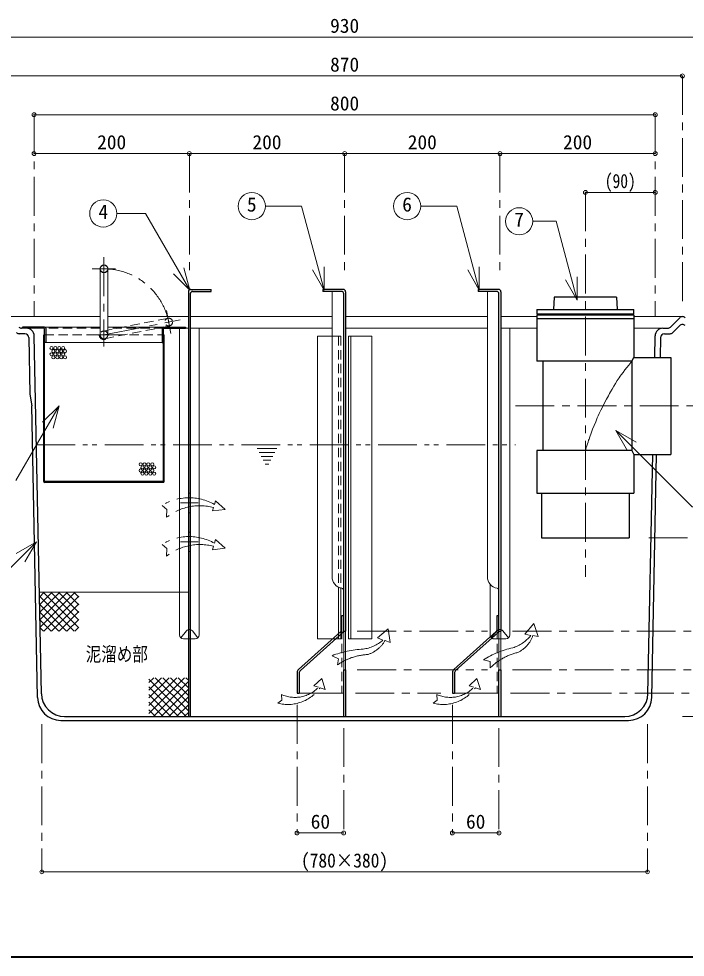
# Model space of a CAD drawing. Units: millimetres at full size, sheet at 1:10. Extents: x -1934 to 2116, y -1312 to 1498.
# Drawn here: x -1494 to -635, y -1312 to -103 of the extents above; entities that cross this region are included whole.
import ezdxf
from ezdxf.enums import TextEntityAlignment as Align

# ---------------------------------------------------------------- set-up
doc = ezdxf.new("R2010")
doc.units = ezdxf.units.MM
doc.header["$LTSCALE"] = 10
doc.header["$PDMODE"] = 32
doc.header["$PDSIZE"] = 5
for name, pattern in [('CHAIN1', [8, 5, -1, 1, -1]), ('DASHED1', [1.8, 1.2, -0.6]), ('DOUBLE_CHAIN1', [8.8, 5, -1, 0.6, -0.6, 0.6, -1])]:
    doc.linetypes.add(name, pattern=pattern)
doc.layers.add('0-0_ﾚｲﾔ1', color=4, linetype='Continuous', lineweight=9)
doc.styles.add('ＭＳ ゴシック', font='')
doc.styles.get('ＭＳ ゴシック').set_extended_font_data('MS Gothic')

msp = doc.modelspace()

# ---------------------------------------------------------------- linework, layer by layer
at = {"layer": '0-0_ﾚｲﾔ1'}
for p, q in [((-1538.93, -126.96), (-608.93, -126.96)), ((-638.93, -176.96), (-1508.93, -176.96)), ((-1473.93, -226.96), (-673.93, -226.96)), ((-1273.93, -276.96), (-1473.93, -276.96)), ((-1073.93, -276.96), (-1273.93, -276.96)), ((-873.93, -276.96), (-1073.93, -276.96)), ((-673.93, -276.96), (-873.93, -276.96)), ((-763.93, -326.96), (-673.93, -326.96)), ((-1508.93, -486.96), (-1388.93, -486.96)), ((-1378.93, -486.96), (-1275.18, -486.96)), ((-1272.68, -486.96), (-1090.18, -486.96)), ((-1072.68, -486.96), (-890.18, -486.96)), ((-872.68, -486.96), (-826.43, -486.96)), ((-701.43, -486.96), (-638.93, -486.96)), ((-1388.93, -500.46), (-1460.43, -500.46)), ((-1307.43, -500.46), (-1378.93, -500.46)), ((-1286.51, -501.96), (-1286.51, -896.96)), ((-1278.93, -501.96), (-1275.18, -501.96)), ((-1272.68, -501.96), (-1090.18, -501.96)), ((-1261.34, -501.96), (-1261.34, -896.96)), ((-1072.68, -501.96), (-890.18, -501.96)), ((-872.68, -501.96), (-826.43, -501.96)), ((-861.34, -501.96), (-861.34, -896.96)), ((-701.43, -501.96), (-664.12, -501.96)), ((-1090.18, -511.96), (-1108.93, -511.96)), ((-1308.93, -520.46), (-1458.93, -520.46)), ((-712.95, -555.55), (-715.39, -558.7)), ((-710.46, -552.43), (-712.95, -555.55)), ((-707.94, -549.33), (-710.46, -552.43)), ((-705.4, -546.24), (-707.94, -549.33)), ((-703.93, -544.46), (-705.4, -546.24)), ((-720.53, -565.81), (-722.9, -569.35)), ((-719.12, -563.78), (-720.53, -565.81)), ((-717.77, -561.9), (-719.12, -563.78)), ((-715.39, -558.7), (-717.77, -561.9)), ((-727.42, -576.6), (-729.59, -580.28)), ((-725.2, -572.95), (-727.42, -576.6)), ((-722.9, -569.35), (-725.2, -572.95)), ((-734.36, -588.79), (-736.82, -593.36)), ((-732.91, -586.15), (-734.36, -588.79)), ((-731.7, -583.99), (-732.91, -586.15)), ((-729.59, -580.28), (-731.7, -583.99)), ((-741.56, -602.58), (-743.84, -607.24)), ((-739.22, -597.96), (-741.56, -602.58)), ((-736.82, -593.36), (-739.22, -597.96)), ((-747.31, -614.66), (-748.56, -617.43)), ((-746.06, -611.92), (-747.31, -614.66)), ((-743.84, -607.24), (-746.06, -611.92)), ((-752.69, -627.09), (-754.64, -631.96)), ((-750.67, -622.24), (-752.69, -627.09)), ((-748.56, -617.43), (-750.67, -622.24)), ((-756.5, -636.87), (-758.28, -641.81)), ((-754.64, -631.96), (-756.5, -636.87)), ((-761.27, -650.86), (-762.02, -653.26)), ((-760.51, -648.46), (-761.27, -650.86)), ((-759.73, -646.07), (-760.51, -648.46)), ((-759.27, -644.69), (-759.73, -646.07)), ((-758.28, -641.81), (-759.27, -644.69)), ((-763.5, -658.06), (-763.93, -659.46)), ((-762.76, -655.66), (-763.5, -658.06)), ((-762.02, -653.26), (-762.76, -655.66)), ((-886.51, -831.78), (-886.51, -896.96)), ((-1275.18, -841.96), (-1467.13, -841.96)), ((-1467, -848.25), (-1460.71, -841.96)), ((-1466.81, -857.96), (-1450.81, -841.96)), ((-1466.61, -867.66), (-1440.91, -841.96)), ((-1466.42, -877.37), (-1431.01, -841.96)), ((-1466.22, -887.07), (-1421.11, -841.96)), ((-1462.34, -841.96), (-1416.36, -887.94)), ((-1452.44, -841.96), (-1416.36, -878.04)), ((-1442.54, -841.96), (-1416.36, -868.14)), ((-1432.64, -841.96), (-1416.36, -858.24)), ((-1422.74, -841.96), (-1416.36, -848.34)), ((-1467.02, -847.17), (-1422.24, -891.96)), ((-1466.82, -857.27), (-1432.14, -891.96)), ((-1461.21, -891.96), (-1416.36, -847.11)), ((-1451.31, -891.96), (-1416.36, -857.01)), ((-1466.62, -867.38), (-1442.04, -891.96)), ((-1441.41, -891.96), (-1416.36, -866.91)), ((-1466.41, -877.48), (-1451.93, -891.96)), ((-1431.51, -891.96), (-1416.36, -876.81)), ((-1466.21, -887.58), (-1461.83, -891.96)), ((-1421.61, -891.96), (-1416.36, -886.7)), ((-1285.05, -900.49), (-1277.77, -891.76)), ((-1262.8, -900.49), (-1270.08, -891.76)), ((-862.8, -900.49), (-870.08, -891.76)), ((-1281.51, -901.96), (-1275.18, -901.96)), ((-1266.34, -901.96), (-1272.68, -901.96)), ((-1065.93, -901.96), (-1038.93, -901.96)), ((-866.34, -901.96), (-872.68, -901.96)), ((-1325.93, -997.86), (-1280.02, -951.96)), ((-1325.93, -987.96), (-1289.92, -951.96)), ((-1325.93, -978.06), (-1299.82, -951.96)), ((-1325.93, -968.16), (-1309.72, -951.96)), ((-1325.93, -958.26), (-1319.62, -951.96)), ((-1325.93, -953.88), (-1277.84, -1001.96)), ((-1317.94, -951.96), (-1275.18, -994.73)), ((-1308.05, -951.96), (-1275.18, -984.83)), ((-1298.15, -951.96), (-1275.18, -974.93)), ((-1288.25, -951.96), (-1275.18, -965.03)), ((-1278.35, -951.96), (-1275.18, -955.13)), ((-1325.93, -963.78), (-1287.74, -1001.96)), ((-1320.12, -1001.96), (-1275.18, -957.01)), ((-1325.93, -973.68), (-1297.64, -1001.96)), ((-1310.22, -1001.96), (-1275.18, -966.91)), ((-1300.32, -1001.96), (-1275.18, -976.81)), ((-1325.93, -983.58), (-1307.54, -1001.96)), ((-1290.42, -1001.96), (-1275.18, -986.71)), ((-1325.93, -993.47), (-1317.44, -1001.96)), ((-1280.53, -1001.96), (-1275.18, -996.61)), ((-1075.18, -1151.96), (-1135.18, -1151.96)), ((-875.18, -1151.96), (-935.18, -1151.96)), ((-1463.93, -1201.96), (-683.93, -1201.96))]:
    msp.add_line(p, q, dxfattribs=at)
at = {"layer": '0-0_ﾚｲﾔ1', "linetype": 'CHAIN1'}
for p, q in [((-638.93, -176.96), (-638.93, -471.96)), ((-1473.93, -226.96), (-1473.93, -486.96)), ((-673.93, -226.96), (-673.93, -486.96)), ((-1273.93, -276.96), (-1273.93, -436.96)), ((-1073.93, -276.96), (-1073.93, -436.96)), ((-873.93, -276.96), (-873.93, -436.96)), ((-763.93, -326.96), (-763.93, -821.96)), ((-1383.93, -410.46), (-1383.93, -525.46)), ((-1368.93, -425.46), (-1398.93, -425.46)), ((-1297.63, -508.69), (-1303.45, -479.26)), ((-1383.93, -510.46), (-1285.82, -491.06)), ((-1368.93, -510.46), (-1398.93, -510.46)), ((-853.93, -601.96), (-208.93, -601.96)), ((-1262.68, -726.96), (-1285.18, -726.96)), ((-682.43, -771.96), (-258.93, -771.96)), ((-1262.68, -776.96), (-1285.18, -776.96)), ((-1057.68, -891.96), (-890.18, -891.96)), ((-857.68, -891.96), (-258.93, -891.96)), ((-1057.68, -941.96), (-890.18, -941.96)), ((-857.68, -941.96), (-308.93, -941.96)), ((-1060.18, -971.96), (-950.18, -971.96)), ((-860.18, -971.96), (-358.93, -971.96)), ((-1135.18, -986.96), (-1135.18, -1151.96)), ((-935.18, -986.96), (-935.18, -1151.96)), ((-638.93, -1001.96), (-158.93, -1001.96)), ((-1463.93, -1011.96), (-1463.93, -1201.96)), ((-683.93, -1011.96), (-683.93, -1201.96)), ((-1075.18, -1016.96), (-1075.18, -1151.96)), ((-875.18, -1016.96), (-875.18, -1151.96))]:
    msp.add_line(p, q, dxfattribs=at)
at = {"layer": '0-0_ﾚｲﾔ1', "color": 7, "lineweight": 18}
for p, q in [((-1176.03, -344.64), (-1129.48, -344.64)), ((-1100.52, -452.75), (-1129.48, -344.64)), ((-976.03, -344.64), (-929.48, -344.64)), ((-900.52, -452.75), (-929.48, -344.64)), ((-1330.29, -354.09), (-1367.3, -354.09)), ((-1273.19, -452.98), (-1330.29, -354.09)), ((-831.75, -364.18), (-801.6, -364.18)), ((-774.41, -465.67), (-801.6, -364.18)), ((-1100.52, -452.75), (-1100.52, -422.75)), ((-900.52, -452.75), (-900.52, -422.75)), ((-1388.93, -425.46), (-1388.93, -510.46)), ((-1378.93, -425.46), (-1378.93, -510.46)), ((-1273.19, -452.98), (-1294.4, -431.76)), ((-1273.19, -452.98), (-1280.96, -424)), ((-1100.52, -452.75), (-1115.52, -426.77)), ((-900.52, -452.75), (-915.52, -426.77)), ((-774.41, -465.67), (-789.41, -439.69)), ((-774.41, -465.67), (-774.41, -435.67)), ((-1090.18, -821.96), (-1090.18, -454.46)), ((-890.18, -821.96), (-890.18, -454.46)), ((-1068.93, -511.96), (-1065.93, -511.96)), ((-1065.93, -511.96), (-1065.93, -901.96)), ((-1441.74, -601.78), (-1497.36, -698.12)), ((-1441.74, -601.78), (-1462.96, -622.99)), ((-1441.74, -601.78), (-1449.51, -630.76)), ((-724.61, -633.66), (-709.61, -659.64)), ((-724.61, -633.66), (-698.63, -648.66)), ((-1470.91, -776.94), (-1538.79, -844.82)), ((-1470.91, -776.94), (-1496.89, -791.94)), ((-1470.91, -776.94), (-1485.91, -802.92)), ((-1081.93, -835.35), (-1081.93, -895.53)), ((-1078.93, -836.48), (-1078.93, -892.85)), ((-1075.18, -941.96), (-1075.18, -891.96)), ((-1072.68, -891.96), (-1072.68, -941.96)), ((-875.18, -941.96), (-875.18, -891.96)), ((-872.68, -891.96), (-872.68, -941.96)), ((-1132.68, -971.96), (-1075.18, -971.96)), ((-932.68, -971.96), (-875.18, -971.96))]:
    msp.add_line(p, q, dxfattribs=at)
at = {"layer": '0-0_ﾚｲﾔ1', "color": 5, "lineweight": 25}
for p, q in [((-1275.18, -454.96), (-1275.18, -1001.96)), ((-1272.68, -457.46), (-1272.68, -1001.96)), ((-1272.18, -451.96), (-1245.93, -451.96)), ((-1269.68, -454.46), (-1245.93, -454.46)), ((-1245.93, -454.46), (-1245.93, -451.96)), ((-1101.93, -451.96), (-1101.93, -454.46)), ((-1075.68, -451.96), (-1101.93, -451.96)), ((-1078.18, -454.46), (-1101.93, -454.46)), ((-1075.18, -891.96), (-1075.18, -457.46)), ((-1072.68, -454.96), (-1072.68, -891.96)), ((-901.93, -451.96), (-901.93, -454.46)), ((-875.68, -451.96), (-901.93, -451.96)), ((-878.18, -454.46), (-901.93, -454.46)), ((-875.18, -891.96), (-875.18, -457.46)), ((-872.68, -454.96), (-872.68, -891.96)), ((-723.93, -461.96), (-722.93, -477.96)), ((-826.43, -477.96), (-701.43, -477.96)), ((-826.43, -477.96), (-826.43, -483.46)), ((-701.43, -483.46), (-701.43, -477.96)), ((-826.43, -483.46), (-701.43, -483.46)), ((-826.43, -484.46), (-826.43, -544.46)), ((-826.43, -489.46), (-701.43, -489.46)), ((-654.24, -500.46), (-642.5, -488.46)), ((-1461.18, -501.96), (-1490.03, -501.96)), ((-1488.93, -500.46), (-1488.93, -501.96)), ((-1460.43, -500.46), (-1488.93, -500.46)), ((-1460.43, -698.96), (-1460.43, -502.71)), ((-1458.93, -501.96), (-1458.93, -520.46)), ((-1308.93, -501.96), (-1308.93, -520.46)), ((-1307.43, -500.46), (-1278.93, -500.46)), ((-1307.43, -698.96), (-1307.43, -502.71)), ((-1306.68, -501.96), (-1278.93, -501.96)), ((-1278.93, -500.46), (-1278.93, -501.96)), ((-664.12, -501.96), (-657.82, -501.96)), ((-651.3, -507.46), (-642.5, -498.47)), ((-1485.69, -508.96), (-1492.98, -508.96)), ((-1480.69, -513.86), (-1479.23, -586.96)), ((-1464.51, -972.56), (-1473.73, -511.76)), ((-1460.43, -510.46), (-1461.43, -510.46)), ((-1461.43, -699.46), (-1461.43, -510.46)), ((-1307.43, -510.46), (-1306.43, -510.46)), ((-1306.43, -699.46), (-1306.43, -510.46)), ((-674.68, -539.46), (-674.12, -511.76)), ((-667.16, -513.86), (-667.67, -539.46)), ((-662.16, -508.96), (-654.87, -508.96)), ((-1458.93, -520.46), (-1460.43, -520.46)), ((-1308.93, -520.46), (-1307.43, -520.46)), ((-703.93, -544.46), (-701.43, -539.46)), ((-701.43, -539.46), (-653.93, -539.46)), ((-653.93, -539.46), (-653.93, -664.46)), ((-703.93, -544.46), (-826.43, -544.46)), ((-818.93, -544.46), (-818.93, -659.46)), ((-703.93, -544.46), (-703.93, -659.46)), ((-1479.23, -586.96), (-1476.93, -601.96)), ((-1469.41, -977.56), (-1476.93, -601.96)), ((-703.93, -659.46), (-826.43, -659.46)), ((-826.43, -659.46), (-826.43, -714.46)), ((-701.43, -664.46), (-701.43, -714.46)), ((-683.34, -972.56), (-677.18, -664.46)), ((-678.44, -977.56), (-672.17, -664.46)), ((-1307.43, -700.46), (-1460.43, -700.46)), ((-1307.93, -699.46), (-1459.93, -699.46)), ((-826.43, -714.46), (-701.43, -714.46)), ((-820.43, -714.46), (-820.43, -771.96)), ((-707.43, -714.46), (-707.43, -771.96)), ((-820.43, -771.96), (-707.43, -771.96)), ((-1077.68, -871.96), (-1075.18, -871.96)), ((-1077.68, -890.39), (-1077.68, -871.96)), ((-877.68, -871.96), (-875.18, -871.96)), ((-877.68, -890.39), (-877.68, -871.96)), ((-1133.51, -941.58), (-1078.68, -892.63)), ((-1131.01, -942.7), (-1076.18, -893.75)), ((-1075.18, -891.96), (-1072.68, -891.96)), ((-933.51, -941.58), (-878.68, -892.63)), ((-931.01, -942.7), (-876.18, -893.75)), ((-875.18, -891.96), (-872.68, -891.96)), ((-1075.18, -941.96), (-1072.68, -941.96)), ((-1075.18, -1001.96), (-1075.18, -941.96)), ((-1072.68, -941.96), (-1072.68, -1001.96)), ((-875.18, -941.96), (-872.68, -941.96)), ((-875.18, -1001.96), (-875.18, -941.96)), ((-872.68, -941.96), (-872.68, -1001.96)), ((-1135.18, -945.31), (-1135.18, -971.96)), ((-1132.68, -946.43), (-1132.68, -971.96)), ((-935.18, -945.31), (-935.18, -971.96)), ((-932.68, -946.43), (-932.68, -971.96)), ((-1135.18, -971.96), (-1132.68, -971.96)), ((-935.18, -971.96), (-932.68, -971.96)), ((-1434.52, -1001.96), (-713.33, -1001.96)), ((-1439.42, -1006.96), (-708.43, -1006.96))]:
    msp.add_line(p, q, dxfattribs=at)
at = {"layer": '0-0_ﾚｲﾔ1', "linetype": 'DASHED1'}
for p, q in [((-1384.9, -505.55), (-1301.51, -489.07)), ((-1388.93, -501.96), (-1461.18, -501.96)), ((-1382.96, -515.36), (-1299.57, -498.88)), ((-1306.68, -501.96), (-1378.93, -501.96)), ((-1460.43, -510.46), (-1398.93, -510.46)), ((-1368.93, -510.46), (-1307.43, -510.46)), ((-1090.18, -511.96), (-1078.93, -511.96)), ((-1081.93, -511.96), (-1081.93, -835.35)), ((-1078.93, -511.96), (-1078.93, -836.48)), ((-1078.93, -892.85), (-1078.93, -901.96)), ((-1077.68, -890.39), (-1077.68, -971.96)), ((-885.05, -900.49), (-877.77, -891.76)), ((-877.68, -890.39), (-877.68, -971.96)), ((-1272.68, -901.96), (-1275.18, -901.96)), ((-1089.12, -901.96), (-1078.93, -901.96)), ((-1081.93, -895.53), (-1081.93, -901.96)), ((-881.51, -901.96), (-872.68, -901.96))]:
    msp.add_line(p, q, dxfattribs=at)
at = {"layer": '0-0_ﾚｲﾔ1', "linetype": 'DOUBLE_CHAIN1'}
for p, q in [((-1470.93, -651.96), (-853.93, -651.96)), ((-1186.43, -656.96), (-1161.43, -656.96)), ((-1183.93, -661.96), (-1163.93, -661.96)), ((-1181.43, -666.96), (-1166.43, -666.96)), ((-1178.93, -671.96), (-1168.93, -671.96)), ((-1176.43, -676.96), (-1171.43, -676.96)), ((-1240.07, -724.19), (-1241.56, -728.81)), ((-1227.63, -735.29), (-1240.07, -724.19)), ((-1242.82, -732.71), (-1244.29, -737.26)), ((-1227.63, -735.29), (-1244.29, -737.26)), ((-1309.12, -780.26), (-1302.83, -785.48)), ((-1302.83, -785.48), (-1303.33, -795.42)), ((-1242.82, -782.71), (-1244.29, -787.26)), ((-1227.63, -785.29), (-1244.29, -787.26)), ((-1240.07, -774.19), (-1241.56, -778.81)), ((-1227.63, -785.29), (-1240.07, -774.19)), ((-841.78, -896.11), (-830.31, -882)), ((-824.72, -899.05), (-830.31, -882)), ((-1031.73, -900.77), (-1017.99, -888.86)), ((-1015.45, -906.63), (-1017.99, -888.86)), ((-1024.65, -903.71), (-1031.73, -900.77)), ((-1021.96, -904.18), (-1015.45, -906.63)), ((-834.29, -897.78), (-841.78, -896.11)), ((-831.56, -897.78), (-824.72, -899.05)), ((-1090.06, -923.65), (-1081.84, -927.47)), ((-1083.22, -935.53), (-1081.84, -927.47)), ((-895.25, -928.78), (-886.48, -931.11)), ((-886.45, -939.29), (-886.48, -931.11)), ((-1113.69, -962.29), (-1103.54, -953.02)), ((-1098.98, -967.29), (-1103.54, -953.02)), ((-913.69, -962.29), (-903.54, -953.02)), ((-898.98, -967.29), (-903.54, -953.02)), ((-1107.42, -964.09), (-1113.69, -962.29)), ((-1105.55, -964.95), (-1098.98, -967.29)), ((-907.42, -964.09), (-913.69, -962.29)), ((-905.55, -964.95), (-898.98, -967.29)), ((-1155.16, -973.64), (-1154.71, -981.04)), ((-955.16, -973.64), (-954.71, -981.04)), ((-1160.1, -984.89), (-1154.71, -981.04)), ((-960.1, -984.89), (-954.71, -981.04))]:
    msp.add_line(p, q, dxfattribs=at)
at = {"layer": '0-0_ﾚｲﾔ1', "color": 7, "linetype": 'DASHED1', "lineweight": 18}
for p, q in [((-1272.68, -714.46), (-1275.18, -714.46)), ((-1272.68, -739.46), (-1275.18, -739.46)), ((-1272.68, -764.46), (-1275.18, -764.46)), ((-1272.68, -789.46), (-1275.18, -789.46))]:
    msp.add_line(p, q, dxfattribs=at)
at = {"layer": '0-0_ﾚｲﾔ1', "color": 1, "lineweight": 40}
msp.add_line((2116.07, -1311.96), (-1933.93, -1311.96), dxfattribs=at)
at = {"layer": '0-0_ﾚｲﾔ1', "color": 5, "lineweight": 25}
for points in [[(-723.93, -461.96), (-803.93, -461.96), (-804.93, -477.96)], [(-826.43, -484.46), (-701.43, -484.46), (-701.43, -539.46)], [(-703.93, -659.46), (-701.43, -664.46), (-653.93, -664.46)]]:
    msp.add_lwpolyline(points, dxfattribs=at)
at = {"layer": '0-0_ﾚｲﾔ1'}
for points in [[(-1108.93, -511.96), (-1108.93, -901.96), (-1089.12, -901.96)], [(-1065.93, -511.96), (-1038.93, -511.96), (-1038.93, -901.96)]]:
    msp.add_lwpolyline(points, dxfattribs=at)
at = {"layer": '0-0_ﾚｲﾔ1', "color": 7, "lineweight": 18}
for points in [[(-1068.93, -511.96), (-1068.93, -901.96), (-1065.93, -901.96)], [(-724.61, -633.66), (-626.4, -731.87), (-564.11, -731.87)]]:
    msp.add_lwpolyline(points, dxfattribs=at)
at = {"layer": '0-0_ﾚｲﾔ1', "linetype": 'DOUBLE_CHAIN1'}
msp.add_lwpolyline([(-1309.12, -730.26), (-1302.83, -735.48), (-1303.33, -745.42)], dxfattribs=at)
at = {"layer": '0-0_ﾚｲﾔ1', "color": 7, "lineweight": 18}
for centre in [(-1384.8, -354.09), (-1193.53, -344.64), (-993.53, -344.64), (-849.25, -364.18)]:
    msp.add_circle(centre, 17.5, dxfattribs=at)
at = {"layer": '0-0_ﾚｲﾔ1', "color": 5, "lineweight": 25}
msp.add_circle((-1383.93, -425.46), 5, dxfattribs=at)
at = {"layer": '0-0_ﾚｲﾔ1', "linetype": 'DASHED1'}
msp.add_circle((-1300.54, -493.97), 5, dxfattribs=at)
at = {"layer": '0-0_ﾚｲﾔ1'}
for centre in [(-1451.5, -527.41), (-1449, -531.41), (-1446.5, -527.41), (-1444, -531.41), (-1441.5, -527.41), (-1439, -531.41), (-1436.5, -527.41), (-1434, -531.41), (-1451.5, -535.41), (-1449, -539.41), (-1446.5, -535.41), (-1444, -539.41), (-1441.5, -535.41), (-1439, -539.41), (-1436.5, -535.41), (-1434, -539.41), (-1336.71, -677.13), (-1331.71, -677.13), (-1326.71, -677.13), (-1321.71, -677.13), (-1336.71, -685.13), (-1334.21, -681.13), (-1334.21, -689.13), (-1331.71, -685.13), (-1329.21, -681.13), (-1329.21, -689.13), (-1326.71, -685.13), (-1324.21, -681.13), (-1324.21, -689.13), (-1321.71, -685.13), (-1319.21, -681.13), (-1319.21, -689.13)]:
    msp.add_circle(centre, 2, dxfattribs=at)
at = {"layer": '0-0_ﾚｲﾔ1', "linetype": 'CHAIN1'}
msp.add_arc((-1383.93, -510.46), 85, 11.18445, 90, dxfattribs=at)
at = {"layer": '0-0_ﾚｲﾔ1', "color": 5, "lineweight": 25}
for centre, radius, start, end in [((-1272.18, -454.96), 3, 90, 180), ((-1269.68, -457.46), 3, 90, 180), ((-1078.18, -457.46), 3, 0, 90), ((-1075.68, -454.96), 3, 0, 90), ((-878.18, -457.46), 3, 0, 90), ((-875.68, -454.96), 3, 0, 90), ((-638.93, -491.96), 5, 44.3947, 135.6053), ((-1492.98, -503.96), 5, 224.3947, 270), ((-1490.03, -496.96), 5, 224.3947, 270), ((-1483.73, -511.96), 10, 1.14576, 90), ((-1461.18, -502.71), 0.75, 0, 90), ((-1460.43, -501.96), 1.5, 0, 90), ((-1307.43, -501.96), 1.5, 90, 180), ((-1306.68, -502.71), 0.75, 90, 180), ((-664.12, -511.96), 10, 90, 178.85424), ((-657.82, -496.96), 5, 270, 315.6053), ((-654.87, -503.96), 5, 270, 315.6053), ((-638.93, -501.96), 5, 44.3947, 135.6053), ((-1485.69, -513.96), 5, 1.14576, 90), ((-662.16, -513.96), 5, 90, 178.85424), ((-1460.43, -699.46), 1, 180, 270), ((-1459.93, -698.96), 0.5, 180, 270), ((-1307.93, -698.96), 0.5, 270, 0), ((-1307.43, -699.46), 1, 270, 0), ((-1080.68, -890.39), 3, 311.7603, 0), ((-1078.18, -891.51), 3, 311.7603, 0), ((-880.68, -890.39), 3, 311.7603, 0), ((-878.18, -891.51), 3, 311.7603, 0), ((-1130.18, -945.31), 5, 131.7603, 180), ((-1127.68, -946.43), 5, 131.7603, 180), ((-930.18, -945.31), 5, 131.7603, 180), ((-927.68, -946.43), 5, 131.7603, 180), ((-1439.42, -976.96), 30, 181.14576, 270), ((-1434.52, -971.96), 30, 181.14576, 270), ((-713.33, -971.96), 30, 270, 358.85424), ((-708.43, -976.96), 30, 270, 358.85424)]:
    msp.add_arc(centre, radius, start, end, dxfattribs=at)
at = {"layer": '0-0_ﾚｲﾔ1', "linetype": 'DASHED1'}
for centre, radius, start, end in [((-1383.93, -510.46), 5, 0, 180), ((-1383.93, -510.46), 6, 180, 0), ((-1273.93, -894.96), 5, 75.52249, 107.4576), ((-873.93, -894.96), 5, 72.5424, 140.18383), ((-881.51, -896.96), 5, 206.23181, 270)]:
    msp.add_arc(centre, radius, start, end, dxfattribs=at)
at = {"layer": '0-0_ﾚｲﾔ1', "color": 7, "lineweight": 18}
for centre, radius, start, end in [((-1383.93, -510.46), 5, 180, 0), ((-1075.18, -821.96), 15, 180, 260.40593), ((-875.18, -821.96), 15, 180, 260.40593), ((-1078.18, -839.71), 3, 0, 80.40593), ((-878.18, -839.71), 3, 0, 80.40593)]:
    msp.add_arc(centre, radius, start, end, dxfattribs=at)
at = {"layer": '0-0_ﾚｲﾔ1', "linetype": 'DOUBLE_CHAIN1'}
for centre, radius, start, end in [((-1274.13, -785.93), 65.75, 60.31054, 122.15744), ((-1260.29, -799.92), 69.45, 75.43215, 128.29573), ((-1274.13, -835.93), 65.75, 60.31054, 122.15744), ((-1260.29, -849.92), 69.45, 75.43215, 128.29573), ((-1056.6, -866.6), 48.96, 277.40358, 310.7341), ((-1055.2, -885.52), 38.12, 285.94062, 330.69413), ((-872.19, -866.79), 48.96, 287.40358, 320.7341), ((-867.53, -885.17), 38.12, 295.94062, 340.69413), ((-1045.18, -1036.47), 121.42, 92.40974, 111.69408), ((-831.45, -1032.09), 121.42, 102.40974, 121.69408), ((-1040.67, -996.03), 73.97, 93.1461, 125.11885), ((-834.04, -991.48), 73.97, 103.1461, 135.11885), ((-1147.36, -935.15), 51.34, 255.63597, 324.53138), ((-1137.95, -935.55), 41.8, 245.69677, 316.9231), ((-947.36, -935.15), 51.34, 255.63597, 324.53138), ((-937.95, -935.55), 41.8, 245.69677, 316.9231)]:
    msp.add_arc(centre, radius, start, end, dxfattribs=at)
at = {"layer": '0-0_ﾚｲﾔ1'}
for centre, start, end in [((-1273.93, -894.96), 107.4576, 140.18383), ((-1273.93, -894.96), 39.81617, 72.5424), ((-873.93, -894.96), 39.81617, 72.5424), ((-1281.51, -896.96), 180, 270), ((-1266.34, -896.96), 270, 0), ((-881.51, -896.96), 180, 206.23181), ((-866.34, -896.96), 270, 0)]:
    msp.add_arc(centre, 5, start, end, dxfattribs=at)
at = {"layer": '0-0_ﾚｲﾔ1', "color": 1}
for p in [(-638.93, -176.96), (-1473.93, -226.96), (-673.93, -226.96), (-1473.93, -276.96), (-1273.93, -276.96), (-1073.93, -276.96), (-873.93, -276.96), (-673.93, -276.96), (-763.93, -326.96), (-673.93, -326.96), (-1135.18, -1151.96), (-1075.18, -1151.96), (-935.18, -1151.96), (-875.18, -1151.96), (-1463.93, -1201.96), (-683.93, -1201.96)]:
    msp.add_point(p, dxfattribs=at)

# ---------------------------------------------------------------- texts
at = {"layer": '0-0_ﾚｲﾔ1', "color": 7, "style": 'ＭＳ ゴシック'}
for s, p in [('930', (-1092.68, -126.96)), ('870', (-1092.68, -176.96)), ('800', (-1092.68, -226.96)), ('200', (-1392.68, -276.96)), ('200', (-1192.68, -276.96)), ('200', (-992.68, -276.96)), ('200', (-792.68, -276.96)), ('5', (-1199.78, -357.14)), ('6', (-999.78, -357.14)), ('4', (-1391.05, -366.59)), ('7', (-855.5, -376.68)), ('60', (-1117.68, -1151.96)), ('60', (-917.68, -1151.96))]:
    msp.add_text(s, height=18.33, dxfattribs=at).set_placement(p, align=Align.BOTTOM_LEFT)
for s, width, p in [('(90)', 0.8, (-738.93, -326.96)), ('泥溜め部', 0.8, (-1407.35, -936.23)), ('(780×380)', 0.9, (-1130.18, -1201.96))]:
    msp.add_text(s, height=18.33, dxfattribs=dict(at, width=width)).set_placement(p, align=Align.BOTTOM_LEFT)

doc.saveas('drawing.dxf')
